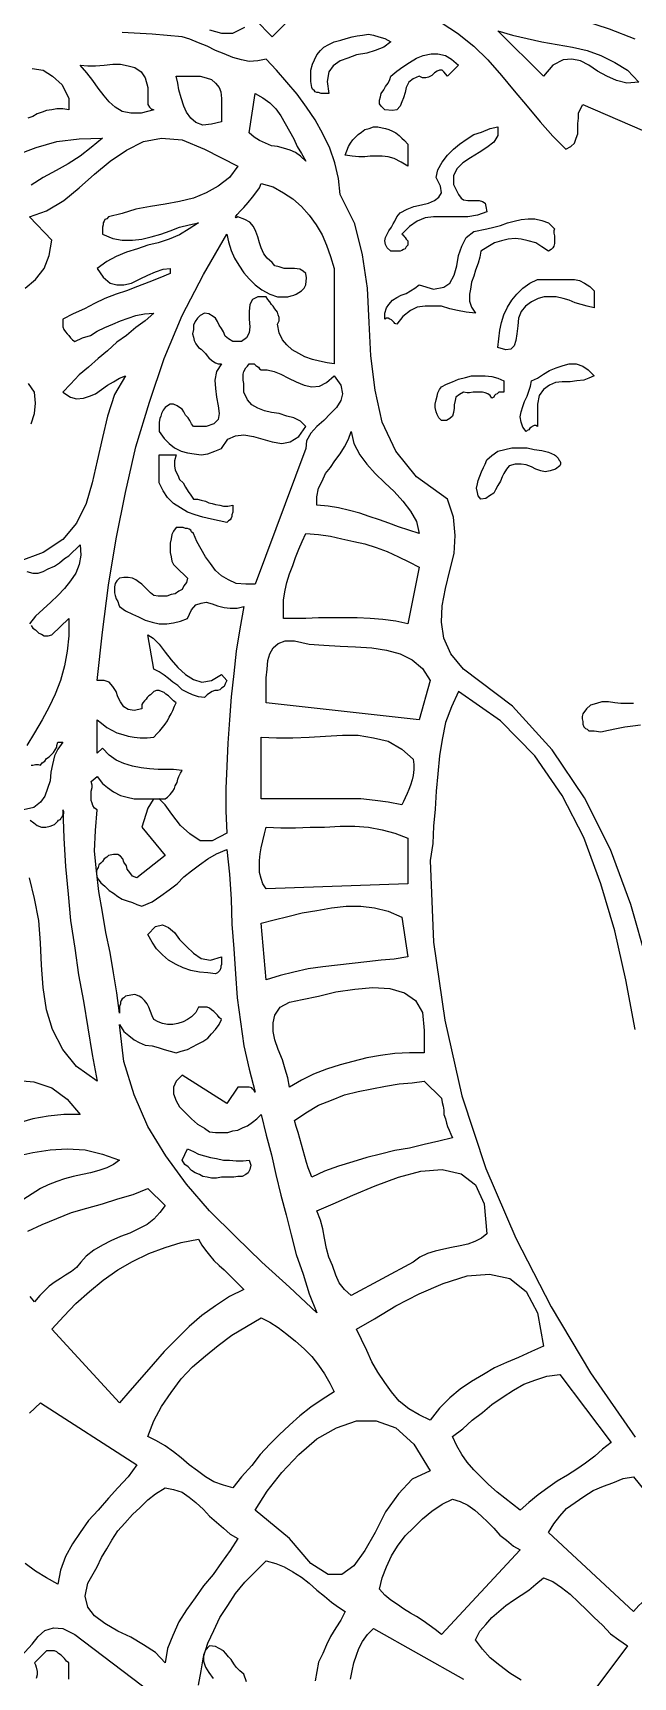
# Model space of a CAD drawing. Extents: x 0.04 to 7.12, y 0.03 to 7.63.
# Drawn here: x 2.826 to 3.526, y 4.47 to 6.386 of the extents above; entities that cross this region are included whole.
import ezdxf

# ---------------------------------------------------------------- set-up
doc = ezdxf.new("R2010")
doc.units = 0
doc.layers.add('1', color=7, linetype='Continuous')

msp = doc.modelspace()

# ---------------------------------------------------------------- linework, layer by layer
for points in [[(3.243, 6.375), (3.235, 6.369), (3.225, 6.365), (3.215, 6.362), (3.203, 6.36), (3.193, 6.356), (3.184, 6.353), (3.176, 6.347), (3.171, 6.34), (3.169, 6.329), (3.171, 6.315), (3.168, 6.315), (3.165, 6.315), (3.162, 6.315), (3.159, 6.316), (3.157, 6.316), (3.155, 6.317), (3.154, 6.318), (3.152, 6.32), (3.151, 6.322), (3.15, 6.329), (3.15, 6.335), (3.15, 6.342), (3.152, 6.349), (3.154, 6.354), (3.157, 6.36), (3.161, 6.365), (3.165, 6.369), (3.171, 6.372), (3.177, 6.375), (3.185, 6.377), (3.191, 6.379), (3.198, 6.381), (3.204, 6.382), (3.21, 6.383), (3.217, 6.384), (3.223, 6.383), (3.229, 6.381), (3.236, 6.379), (3.243, 6.375)], [(3.322, 6.348), (3.309, 6.335), (3.305, 6.34), (3.303, 6.342), (3.3, 6.342), (3.297, 6.341), (3.294, 6.339), (3.291, 6.336), (3.287, 6.334), (3.284, 6.333), (3.28, 6.333), (3.276, 6.335), (3.269, 6.332), (3.264, 6.328), (3.261, 6.322), (3.26, 6.316), (3.258, 6.31), (3.256, 6.305), (3.254, 6.3), (3.25, 6.296), (3.245, 6.295), (3.236, 6.296), (3.232, 6.3), (3.23, 6.303), (3.23, 6.307), (3.231, 6.311), (3.232, 6.315), (3.235, 6.319), (3.237, 6.323), (3.24, 6.327), (3.242, 6.331), (3.243, 6.335), (3.25, 6.341), (3.257, 6.346), (3.265, 6.351), (3.273, 6.356), (3.281, 6.359), (3.29, 6.361), (3.298, 6.361), (3.307, 6.359), (3.314, 6.355), (3.322, 6.348)], [(3.263, 6.256), (3.263, 6.23), (3.255, 6.235), (3.247, 6.239), (3.24, 6.241), (3.233, 6.242), (3.226, 6.242), (3.219, 6.242), (3.213, 6.241), (3.206, 6.241), (3.198, 6.242), (3.19, 6.243), (3.192, 6.248), (3.194, 6.253), (3.196, 6.257), (3.199, 6.261), (3.202, 6.264), (3.205, 6.267), (3.209, 6.27), (3.213, 6.273), (3.218, 6.274), (3.223, 6.276), (3.228, 6.276), (3.233, 6.275), (3.237, 6.274), (3.241, 6.273), (3.245, 6.271), (3.249, 6.269), (3.253, 6.266), (3.256, 6.263), (3.259, 6.26), (3.263, 6.256)], [(3.368, 6.276), (3.368, 6.266), (3.363, 6.258), (3.355, 6.252), (3.346, 6.246), (3.336, 6.24), (3.327, 6.234), (3.32, 6.227), (3.316, 6.219), (3.316, 6.209), (3.322, 6.197), (3.325, 6.193), (3.328, 6.191), (3.333, 6.19), (3.337, 6.19), (3.342, 6.19), (3.346, 6.19), (3.35, 6.189), (3.353, 6.187), (3.354, 6.183), (3.355, 6.177), (3.344, 6.173), (3.333, 6.171), (3.323, 6.171), (3.312, 6.171), (3.303, 6.171), (3.293, 6.171), (3.283, 6.17), (3.274, 6.166), (3.265, 6.16), (3.256, 6.151), (3.257, 6.15), (3.259, 6.148), (3.26, 6.147), (3.261, 6.145), (3.263, 6.143), (3.263, 6.142), (3.263, 6.14), (3.263, 6.138), (3.261, 6.136), (3.26, 6.134), (3.258, 6.133), (3.256, 6.132), (3.254, 6.131), (3.251, 6.131), (3.249, 6.131), (3.246, 6.131), (3.243, 6.131), (3.239, 6.135), (3.237, 6.139), (3.236, 6.143), (3.237, 6.147), (3.239, 6.151), (3.241, 6.155), (3.244, 6.159), (3.246, 6.163), (3.248, 6.166), (3.25, 6.171), (3.254, 6.176), (3.262, 6.18), (3.27, 6.183), (3.279, 6.185), (3.287, 6.187), (3.294, 6.19), (3.299, 6.194), (3.302, 6.199), (3.301, 6.207), (3.296, 6.217), (3.298, 6.226), (3.303, 6.235), (3.309, 6.243), (3.316, 6.25), (3.323, 6.256), (3.332, 6.262), (3.34, 6.267), (3.349, 6.27), (3.359, 6.274), (3.368, 6.276)], [(3.434, 6.157), (3.433, 6.155), (3.433, 6.152), (3.434, 6.149), (3.434, 6.146), (3.434, 6.143), (3.434, 6.14), (3.433, 6.137), (3.432, 6.135), (3.43, 6.133), (3.427, 6.131), (3.419, 6.136), (3.412, 6.141), (3.403, 6.143), (3.395, 6.145), (3.388, 6.146), (3.38, 6.145), (3.372, 6.143), (3.364, 6.141), (3.356, 6.136), (3.348, 6.131), (3.347, 6.124), (3.345, 6.117), (3.342, 6.109), (3.34, 6.102), (3.337, 6.095), (3.336, 6.087), (3.335, 6.081), (3.335, 6.073), (3.337, 6.066), (3.342, 6.059), (3.331, 6.06), (3.321, 6.062), (3.312, 6.064), (3.302, 6.067), (3.292, 6.067), (3.283, 6.067), (3.274, 6.066), (3.266, 6.062), (3.257, 6.055), (3.25, 6.046), (3.248, 6.047), (3.247, 6.048), (3.245, 6.05), (3.244, 6.051), (3.242, 6.052), (3.24, 6.053), (3.238, 6.053), (3.236, 6.052), (3.236, 6.059), (3.238, 6.065), (3.241, 6.069), (3.245, 6.074), (3.25, 6.077), (3.255, 6.08), (3.261, 6.082), (3.266, 6.085), (3.271, 6.088), (3.276, 6.092), (3.293, 6.087), (3.305, 6.089), (3.312, 6.094), (3.317, 6.103), (3.32, 6.114), (3.322, 6.126), (3.326, 6.137), (3.331, 6.147), (3.34, 6.154), (3.355, 6.157), (3.363, 6.159), (3.371, 6.161), (3.379, 6.164), (3.387, 6.166), (3.395, 6.168), (3.403, 6.169), (3.411, 6.169), (3.419, 6.167), (3.427, 6.164), (3.434, 6.157)], [(3.48, 6.085), (3.48, 6.065), (3.472, 6.067), (3.465, 6.069), (3.458, 6.071), (3.451, 6.074), (3.444, 6.076), (3.436, 6.078), (3.429, 6.078), (3.422, 6.078), (3.415, 6.076), (3.407, 6.072), (3.4, 6.067), (3.395, 6.061), (3.392, 6.053), (3.391, 6.044), (3.39, 6.035), (3.389, 6.027), (3.387, 6.021), (3.383, 6.017), (3.377, 6.016), (3.368, 6.019), (3.369, 6.029), (3.37, 6.039), (3.372, 6.048), (3.375, 6.057), (3.379, 6.066), (3.384, 6.074), (3.39, 6.081), (3.397, 6.088), (3.405, 6.094), (3.414, 6.098), (3.421, 6.098), (3.428, 6.098), (3.435, 6.098), (3.442, 6.098), (3.45, 6.098), (3.457, 6.098), (3.463, 6.097), (3.469, 6.094), (3.475, 6.09), (3.48, 6.085)], [(3.48, 5.986), (3.474, 5.983), (3.468, 5.981), (3.46, 5.98), (3.452, 5.979), (3.443, 5.979), (3.435, 5.978), (3.428, 5.975), (3.421, 5.97), (3.416, 5.963), (3.414, 5.953), (3.414, 5.927), (3.412, 5.928), (3.41, 5.928), (3.408, 5.927), (3.407, 5.926), (3.405, 5.925), (3.404, 5.923), (3.402, 5.922), (3.401, 5.921), (3.397, 5.926), (3.395, 5.932), (3.394, 5.938), (3.395, 5.944), (3.397, 5.95), (3.399, 5.956), (3.402, 5.962), (3.404, 5.968), (3.406, 5.974), (3.407, 5.98), (3.414, 5.983), (3.421, 5.988), (3.428, 5.992), (3.436, 5.995), (3.444, 5.998), (3.451, 6), (3.459, 6), (3.467, 5.997), (3.473, 5.993), (3.48, 5.986)], [(3.375, 5.967), (3.372, 5.967), (3.37, 5.967), (3.369, 5.967), (3.367, 5.965), (3.365, 5.964), (3.364, 5.963), (3.363, 5.961), (3.361, 5.96), (3.359, 5.963), (3.356, 5.965), (3.353, 5.966), (3.35, 5.967), (3.347, 5.967), (3.343, 5.967), (3.339, 5.967), (3.335, 5.966), (3.332, 5.966), (3.328, 5.967), (3.323, 5.964), (3.319, 5.961), (3.318, 5.957), (3.317, 5.952), (3.317, 5.948), (3.316, 5.943), (3.315, 5.939), (3.312, 5.936), (3.308, 5.934), (3.302, 5.934), (3.299, 5.937), (3.297, 5.941), (3.296, 5.944), (3.295, 5.949), (3.295, 5.953), (3.296, 5.958), (3.297, 5.962), (3.298, 5.966), (3.3, 5.97), (3.302, 5.973), (3.308, 5.976), (3.315, 5.979), (3.322, 5.982), (3.33, 5.984), (3.337, 5.986), (3.345, 5.986), (3.353, 5.986), (3.361, 5.985), (3.368, 5.983), (3.375, 5.98), (3.375, 5.967)], [(3.44, 5.881), (3.435, 5.877), (3.429, 5.875), (3.423, 5.874), (3.418, 5.875), (3.412, 5.877), (3.407, 5.88), (3.401, 5.882), (3.395, 5.883), (3.388, 5.883), (3.381, 5.881), (3.378, 5.877), (3.375, 5.872), (3.373, 5.868), (3.371, 5.863), (3.368, 5.858), (3.365, 5.853), (3.363, 5.849), (3.358, 5.846), (3.354, 5.843), (3.348, 5.842), (3.345, 5.846), (3.344, 5.85), (3.343, 5.855), (3.344, 5.86), (3.345, 5.864), (3.347, 5.869), (3.349, 5.874), (3.351, 5.879), (3.353, 5.883), (3.355, 5.888), (3.361, 5.893), (3.368, 5.898), (3.376, 5.9), (3.384, 5.902), (3.393, 5.902), (3.402, 5.902), (3.41, 5.9), (3.419, 5.899), (3.427, 5.897), (3.434, 5.894), (3.435, 5.893), (3.437, 5.891), (3.438, 5.89), (3.439, 5.888), (3.44, 5.887), (3.441, 5.885), (3.441, 5.883), (3.44, 5.881)], [(2.993, 5.894), (2.991, 5.887), (2.991, 5.881), (2.992, 5.876), (2.995, 5.87), (2.997, 5.865), (3.001, 5.861), (3.004, 5.856), (3.007, 5.851), (3.01, 5.847), (3.013, 5.842), (3.018, 5.842), (3.022, 5.841), (3.027, 5.84), (3.031, 5.838), (3.035, 5.837), (3.039, 5.836), (3.044, 5.835), (3.048, 5.834), (3.053, 5.834), (3.059, 5.835), (3.059, 5.832), (3.059, 5.829), (3.059, 5.827), (3.058, 5.824), (3.058, 5.822), (3.057, 5.82), (3.056, 5.818), (3.054, 5.817), (3.052, 5.815), (3.043, 5.817), (3.034, 5.819), (3.024, 5.821), (3.015, 5.824), (3.006, 5.827), (2.998, 5.832), (2.99, 5.837), (2.983, 5.844), (2.978, 5.852), (2.973, 5.861), (2.973, 5.894), (2.993, 5.894)], [(3.046, 5.638), (3.052, 5.631), (3.05, 5.627), (3.049, 5.624), (3.046, 5.622), (3.044, 5.62), (3.041, 5.619), (3.038, 5.619), (3.035, 5.618), (3.032, 5.616), (3.029, 5.614), (3.026, 5.611), (3.019, 5.612), (3.012, 5.614), (3.006, 5.617), (3, 5.62), (2.995, 5.625), (2.989, 5.629), (2.984, 5.633), (2.979, 5.637), (2.973, 5.641), (2.967, 5.644), (2.96, 5.684), (2.966, 5.68), (2.973, 5.673), (2.98, 5.664), (2.987, 5.655), (2.995, 5.646), (3.004, 5.638), (3.013, 5.632), (3.023, 5.629), (3.034, 5.631), (3.046, 5.638)], [(3.528, 5.224), (3.517, 5.282), (3.504, 5.339), (3.488, 5.394), (3.468, 5.448), (3.443, 5.497), (3.411, 5.543), (3.371, 5.584), (3.322, 5.618), (3.314, 5.6), (3.307, 5.582), (3.303, 5.562), (3.3, 5.543), (3.298, 5.522), (3.296, 5.502), (3.295, 5.481), (3.293, 5.461), (3.292, 5.441), (3.289, 5.421), (3.293, 5.326), (3.306, 5.235), (3.326, 5.147), (3.354, 5.062), (3.389, 4.981), (3.43, 4.901), (3.476, 4.824), (3.528, 4.749)], [(3.046, 5.309), (3.046, 5.306), (3.046, 5.303), (3.046, 5.3), (3.045, 5.298), (3.045, 5.296), (3.044, 5.293), (3.043, 5.292), (3.041, 5.29), (3.039, 5.289), (3.03, 5.29), (3.02, 5.291), (3.01, 5.293), (3.001, 5.296), (2.993, 5.3), (2.984, 5.305), (2.977, 5.311), (2.97, 5.318), (2.965, 5.326), (2.96, 5.335), (2.969, 5.344), (2.977, 5.346), (2.984, 5.343), (2.991, 5.337), (2.997, 5.329), (3.005, 5.321), (3.013, 5.313), (3.022, 5.307), (3.033, 5.305), (3.046, 5.309)], [(3.078, 5.072), (3.08, 5.066), (3.079, 5.061), (3.077, 5.057), (3.074, 5.055), (3.07, 5.053), (3.065, 5.053), (3.06, 5.052), (3.055, 5.052), (3.05, 5.052), (3.046, 5.052), (3.04, 5.051), (3.034, 5.051), (3.029, 5.052), (3.024, 5.053), (3.02, 5.055), (3.015, 5.057), (3.011, 5.06), (3.007, 5.064), (3.003, 5.067), (3, 5.072), (3.006, 5.085), (3.013, 5.082), (3.019, 5.079), (3.026, 5.077), (3.033, 5.075), (3.04, 5.074), (3.048, 5.072), (3.055, 5.072), (3.063, 5.071), (3.071, 5.071), (3.078, 5.072)]]:
    msp.add_lwpolyline(points)
at = {"layer": '1'}
for points in [[(3.528, 6.378), (3.498, 6.39), (3.467, 6.4), (3.435, 6.408), (3.403, 6.417), (3.372, 6.428), (3.343, 6.441), (3.315, 6.46), (3.223, 6.546), (3.237, 6.539), (3.25, 6.531), (3.265, 6.522), (3.279, 6.514), (3.294, 6.506), (3.309, 6.501), (3.324, 6.499), (3.339, 6.501), (3.354, 6.507), (3.368, 6.519)], [(3.085, 6.401), (3.105, 6.381), (3.125, 6.401)], [(3.542, 5.303), (3.523, 5.37), (3.499, 5.434), (3.469, 5.494), (3.431, 5.55), (3.385, 5.601), (3.328, 5.644), (3.313, 5.662), (3.305, 5.68), (3.302, 5.699), (3.303, 5.718), (3.307, 5.738), (3.312, 5.759), (3.317, 5.779), (3.318, 5.8), (3.316, 5.821), (3.309, 5.842), (3.273, 5.868), (3.249, 5.898), (3.233, 5.932), (3.225, 5.969), (3.22, 6.009), (3.218, 6.048), (3.216, 6.088), (3.21, 6.127), (3.201, 6.163), (3.184, 6.197), (3.182, 6.216), (3.178, 6.234), (3.172, 6.251), (3.164, 6.268), (3.155, 6.284), (3.145, 6.299), (3.134, 6.314), (3.122, 6.328), (3.11, 6.342), (3.098, 6.355), (3.088, 6.353), (3.078, 6.352), (3.069, 6.354), (3.059, 6.357), (3.049, 6.361), (3.039, 6.365), (3.029, 6.37), (3.019, 6.374), (3.009, 6.378), (3, 6.381), (2.965, 6.384), (2.93, 6.386)], [(3.032, 6.389), (3.046, 6.385), (3.059, 6.385), (3.073, 6.392)], [(3.303, 6.397), (3.321, 6.385), (3.34, 6.37), (3.356, 6.354), (3.372, 6.336), (3.387, 6.318), (3.402, 6.3), (3.417, 6.282), (3.432, 6.265), (3.447, 6.25), (3.453, 6.253), (3.457, 6.257), (3.459, 6.263), (3.461, 6.268), (3.461, 6.274), (3.461, 6.28), (3.462, 6.286), (3.462, 6.292), (3.464, 6.297), (3.467, 6.302), (3.536, 6.272)], [(3.532, 6.328), (3.518, 6.327), (3.506, 6.33), (3.495, 6.335), (3.484, 6.341), (3.474, 6.348), (3.464, 6.353), (3.454, 6.355), (3.444, 6.354), (3.432, 6.348), (3.421, 6.335), (3.368, 6.388), (3.385, 6.383), (3.402, 6.379), (3.419, 6.375), (3.437, 6.372), (3.455, 6.369), (3.472, 6.365), (3.488, 6.359), (3.504, 6.351), (3.519, 6.342), (3.532, 6.328)], [(2.825, 6.344), (2.838, 6.342), (2.849, 6.335), (2.86, 6.325), (2.868, 6.309)], [(2.96, 6.322), (2.96, 6.319), (2.96, 6.316), (2.96, 6.313), (2.96, 6.31), (2.96, 6.307), (2.96, 6.304), (2.96, 6.302), (2.962, 6.299), (2.964, 6.297), (2.967, 6.296), (2.952, 6.292), (2.94, 6.292), (2.93, 6.294), (2.922, 6.299), (2.915, 6.305), (2.909, 6.312), (2.902, 6.321), (2.896, 6.33), (2.889, 6.339), (2.881, 6.348), (2.89, 6.347), (2.899, 6.347), (2.909, 6.348), (2.919, 6.349), (2.928, 6.349), (2.937, 6.347), (2.945, 6.345), (2.952, 6.34), (2.957, 6.333), (2.96, 6.322)], [(3.046, 6.309), (3.046, 6.282), (3.034, 6.279), (3.024, 6.278), (3.016, 6.281), (3.01, 6.286), (3.005, 6.293), (3.002, 6.3), (2.999, 6.31), (2.996, 6.319), (2.995, 6.327), (2.993, 6.335), (3, 6.335), (3.007, 6.335), (3.014, 6.335), (3.021, 6.335), (3.028, 6.333), (3.034, 6.331), (3.039, 6.327), (3.043, 6.322), (3.045, 6.317), (3.046, 6.309)], [(2.868, 6.309), (2.868, 6.296), (2.861, 6.297), (2.854, 6.297), (2.848, 6.296), (2.842, 6.295), (2.837, 6.293), (2.831, 6.291), (2.826, 6.288), (2.82, 6.286)], [(3.144, 6.236), (3.138, 6.242), (3.132, 6.246), (3.126, 6.249), (3.118, 6.251), (3.111, 6.253), (3.104, 6.254), (3.097, 6.257), (3.09, 6.26), (3.084, 6.264), (3.078, 6.269), (3.085, 6.315), (3.094, 6.31), (3.102, 6.304), (3.109, 6.297), (3.115, 6.289), (3.12, 6.28), (3.125, 6.271), (3.13, 6.262), (3.134, 6.253), (3.139, 6.245), (3.144, 6.236)], [(2.806, 6.243), (2.83, 6.252), (2.854, 6.259), (2.88, 6.262), (2.907, 6.263)], [(2.817, 6.088), (2.829, 6.098), (2.839, 6.111), (2.845, 6.126), (2.848, 6.144), (2.822, 6.171), (2.842, 6.178), (2.862, 6.19), (2.88, 6.205), (2.898, 6.221), (2.916, 6.236), (2.935, 6.249), (2.955, 6.259), (2.976, 6.263), (3, 6.261), (3.026, 6.25), (3.065, 6.23)], [(2.907, 6.263), (2.894, 6.252), (2.881, 6.242), (2.867, 6.233), (2.853, 6.225), (2.838, 6.217), (2.824, 6.208)], [(3.065, 6.23), (3.055, 6.217), (3.042, 6.207), (3.028, 6.199), (3.013, 6.193), (2.997, 6.189), (2.98, 6.186), (2.963, 6.183), (2.946, 6.18), (2.93, 6.175), (2.914, 6.171), (2.912, 6.169), (2.91, 6.168), (2.909, 6.166), (2.908, 6.164), (2.908, 6.162), (2.907, 6.159), (2.907, 6.157), (2.907, 6.154), (2.907, 6.151), (2.919, 6.146), (2.93, 6.144), (2.942, 6.144), (2.953, 6.145), (2.964, 6.148), (2.975, 6.151), (2.986, 6.155), (2.997, 6.159), (3.008, 6.162), (3.019, 6.164), (3.008, 6.157), (2.997, 6.15), (2.985, 6.145), (2.972, 6.141), (2.96, 6.138), (2.948, 6.134), (2.935, 6.13), (2.923, 6.125), (2.912, 6.119), (2.901, 6.111), (2.908, 6.101), (2.916, 6.094), (2.924, 6.092), (2.932, 6.092), (2.941, 6.094), (2.951, 6.099), (2.96, 6.103), (2.969, 6.107), (2.978, 6.11), (2.986, 6.111), (2.986, 6.105), (2.974, 6.1), (2.961, 6.095), (2.948, 6.09), (2.935, 6.085), (2.923, 6.081), (2.91, 6.076), (2.898, 6.07), (2.886, 6.064), (2.873, 6.058), (2.861, 6.052), (2.861, 6.048), (2.861, 6.046), (2.861, 6.043), (2.862, 6.04), (2.864, 6.037), (2.866, 6.035), (2.868, 6.033), (2.87, 6.03), (2.872, 6.028), (2.875, 6.026), (2.884, 6.03), (2.893, 6.033), (2.901, 6.038), (2.91, 6.042), (2.919, 6.046), (2.928, 6.05), (2.937, 6.053), (2.946, 6.056), (2.956, 6.058), (2.967, 6.059), (2.957, 6.05), (2.946, 6.042), (2.935, 6.033), (2.924, 6.025), (2.913, 6.015), (2.902, 6.006), (2.891, 5.996), (2.88, 5.987), (2.87, 5.976), (2.861, 5.967), (2.87, 5.961), (2.877, 5.959), (2.885, 5.96), (2.892, 5.962), (2.899, 5.965), (2.906, 5.97), (2.913, 5.975), (2.92, 5.979), (2.927, 5.983), (2.934, 5.986), (2.921, 5.964), (2.913, 5.939), (2.907, 5.914), (2.901, 5.887), (2.895, 5.861), (2.888, 5.837), (2.877, 5.814), (2.861, 5.795), (2.838, 5.78), (2.809, 5.769)], [(3.177, 6.111), (3.177, 6), (3.169, 6.001), (3.16, 6.003), (3.152, 6.005), (3.143, 6.008), (3.136, 6.012), (3.128, 6.016), (3.122, 6.022), (3.117, 6.028), (3.113, 6.036), (3.111, 6.046), (3.113, 6.05), (3.113, 6.054), (3.112, 6.057), (3.111, 6.06), (3.108, 6.064), (3.106, 6.067), (3.104, 6.069), (3.102, 6.072), (3.1, 6.075), (3.098, 6.078), (3.088, 6.078), (3.082, 6.075), (3.079, 6.069), (3.078, 6.061), (3.078, 6.052), (3.079, 6.043), (3.078, 6.036), (3.075, 6.03), (3.069, 6.026), (3.059, 6.026), (3.054, 6.029), (3.05, 6.032), (3.048, 6.037), (3.046, 6.041), (3.043, 6.045), (3.041, 6.049), (3.039, 6.053), (3.036, 6.055), (3.031, 6.058), (3.026, 6.059), (3.021, 6.056), (3.018, 6.053), (3.015, 6.049), (3.013, 6.045), (3.013, 6.04), (3.012, 6.035), (3.013, 6.031), (3.014, 6.027), (3.016, 6.023), (3.019, 6.019), (3.022, 6.017), (3.024, 6.015), (3.027, 6.012), (3.029, 6.009), (3.031, 6.007), (3.034, 6.004), (3.037, 6.002), (3.039, 6.001), (3.042, 6), (3.046, 6), (3.04, 5.991), (3.038, 5.981), (3.039, 5.971), (3.04, 5.961), (3.042, 5.951), (3.043, 5.942), (3.042, 5.935), (3.037, 5.93), (3.028, 5.927), (3.013, 5.927), (3.011, 5.93), (3.009, 5.934), (3.007, 5.937), (3.004, 5.94), (3.002, 5.944), (3, 5.947), (2.997, 5.949), (2.994, 5.951), (2.99, 5.953), (2.986, 5.953), (2.983, 5.951), (2.98, 5.949), (2.978, 5.946), (2.976, 5.942), (2.975, 5.939), (2.974, 5.936), (2.973, 5.932), (2.973, 5.928), (2.973, 5.925), (2.973, 5.921), (2.979, 5.913), (2.985, 5.907), (2.991, 5.902), (2.999, 5.898), (3.006, 5.896), (3.014, 5.895), (3.022, 5.894), (3.03, 5.895), (3.038, 5.898), (3.046, 5.901), (3.053, 5.912), (3.062, 5.916), (3.072, 5.917), (3.083, 5.915), (3.094, 5.912), (3.105, 5.909), (3.116, 5.907), (3.126, 5.909), (3.136, 5.915), (3.144, 5.927), (3.138, 5.933), (3.13, 5.937), (3.122, 5.939), (3.113, 5.942), (3.104, 5.943), (3.096, 5.945), (3.088, 5.948), (3.081, 5.952), (3.076, 5.958), (3.072, 5.967), (3.072, 5.97), (3.072, 5.974), (3.072, 5.977), (3.071, 5.981), (3.071, 5.985), (3.071, 5.988), (3.072, 5.991), (3.074, 5.995), (3.076, 5.997), (3.078, 6), (3.081, 6), (3.083, 6), (3.084, 6), (3.086, 5.998), (3.087, 5.997), (3.089, 5.996), (3.09, 5.994), (3.092, 5.993), (3.099, 5.993), (3.107, 5.991), (3.115, 5.988), (3.124, 5.983), (3.133, 5.979), (3.142, 5.975), (3.151, 5.973), (3.16, 5.974), (3.168, 5.978), (3.177, 5.986), (3.185, 5.975), (3.187, 5.965), (3.185, 5.957), (3.18, 5.949), (3.173, 5.942), (3.165, 5.934), (3.157, 5.927), (3.15, 5.919), (3.145, 5.91), (3.144, 5.901), (3.085, 5.743), (3.074, 5.743), (3.063, 5.744), (3.054, 5.748), (3.046, 5.753), (3.039, 5.759), (3.033, 5.767), (3.027, 5.775), (3.022, 5.784), (3.017, 5.793), (3.013, 5.802), (3.011, 5.804), (3.01, 5.806), (3.008, 5.807), (3.006, 5.808), (3.004, 5.808), (3.001, 5.809), (2.999, 5.809), (2.996, 5.809), (2.993, 5.809), (2.99, 5.805), (2.988, 5.801), (2.987, 5.796), (2.986, 5.791), (2.986, 5.786), (2.986, 5.78), (2.987, 5.775), (2.988, 5.77), (2.99, 5.766), (2.993, 5.763), (3.006, 5.75), (3.005, 5.745), (3.002, 5.741), (3, 5.737), (2.996, 5.735), (2.992, 5.732), (2.987, 5.731), (2.982, 5.729), (2.977, 5.729), (2.972, 5.729), (2.967, 5.73), (2.963, 5.733), (2.96, 5.736), (2.956, 5.74), (2.953, 5.743), (2.949, 5.746), (2.946, 5.748), (2.942, 5.75), (2.937, 5.751), (2.932, 5.751), (2.927, 5.75), (2.924, 5.747), (2.922, 5.744), (2.921, 5.74), (2.921, 5.737), (2.921, 5.733), (2.922, 5.73), (2.923, 5.726), (2.925, 5.723), (2.926, 5.719), (2.927, 5.717), (2.934, 5.712), (2.942, 5.708), (2.949, 5.705), (2.957, 5.701), (2.965, 5.699), (2.973, 5.697), (2.982, 5.697), (2.99, 5.698), (2.998, 5.7), (3.006, 5.703), (3.011, 5.713), (3.016, 5.719), (3.022, 5.721), (3.028, 5.722), (3.035, 5.72), (3.041, 5.718), (3.049, 5.716), (3.056, 5.715), (3.064, 5.715), (3.072, 5.717), (3.067, 5.691), (3.063, 5.665), (3.06, 5.639), (3.057, 5.612), (3.055, 5.585), (3.053, 5.558), (3.052, 5.531), (3.051, 5.505), (3.051, 5.479), (3.052, 5.453), (3.035, 5.444), (3.021, 5.444), (3.009, 5.452), (2.998, 5.462), (2.988, 5.475), (2.98, 5.486), (2.973, 5.493), (2.966, 5.492), (2.96, 5.482), (2.953, 5.46), (2.98, 5.427), (2.947, 5.401), (2.942, 5.403), (2.939, 5.407), (2.936, 5.411), (2.935, 5.415), (2.932, 5.419), (2.931, 5.423), (2.928, 5.426), (2.925, 5.428), (2.92, 5.428), (2.914, 5.427), (2.912, 5.425), (2.909, 5.423), (2.907, 5.42), (2.905, 5.418), (2.903, 5.416), (2.902, 5.413), (2.9, 5.41), (2.9, 5.407), (2.9, 5.405), (2.901, 5.401), (2.905, 5.395), (2.91, 5.391), (2.915, 5.386), (2.92, 5.383), (2.925, 5.379), (2.93, 5.376), (2.936, 5.374), (2.942, 5.372), (2.947, 5.37), (2.953, 5.368), (2.965, 5.373), (2.975, 5.38), (2.985, 5.387), (2.994, 5.394), (3.002, 5.402), (3.011, 5.409), (3.02, 5.416), (3.03, 5.423), (3.04, 5.429), (3.052, 5.434), (3.055, 5.405), (3.057, 5.376), (3.058, 5.347), (3.06, 5.318), (3.062, 5.289), (3.064, 5.261), (3.068, 5.233), (3.072, 5.205), (3.078, 5.178), (3.085, 5.151), (3.084, 5.153), (3.082, 5.155), (3.081, 5.156), (3.078, 5.157), (3.076, 5.157), (3.074, 5.157), (3.071, 5.157), (3.068, 5.157), (3.065, 5.157), (3.052, 5.138), (3, 5.171), (2.993, 5.164), (2.99, 5.157), (2.99, 5.149), (2.993, 5.141), (2.997, 5.134), (3.004, 5.127), (3.011, 5.12), (3.018, 5.114), (3.026, 5.109), (3.032, 5.105), (3.039, 5.104), (3.046, 5.104), (3.053, 5.104), (3.059, 5.106), (3.065, 5.107), (3.071, 5.11), (3.076, 5.112), (3.082, 5.116), (3.087, 5.12), (3.092, 5.125), (3.098, 5.101), (3.104, 5.078), (3.109, 5.055), (3.115, 5.031), (3.121, 5.008), (3.127, 4.985), (3.133, 4.962), (3.141, 4.939), (3.148, 4.916), (3.157, 4.894), (3.125, 4.924), (3.093, 4.953), (3.062, 4.983), (3.032, 5.013), (3.005, 5.044), (2.981, 5.077), (2.96, 5.111), (2.944, 5.148), (2.932, 5.187), (2.927, 5.23), (2.932, 5.222), (2.938, 5.217), (2.944, 5.212), (2.95, 5.209), (2.957, 5.206), (2.965, 5.205), (2.972, 5.203), (2.979, 5.201), (2.986, 5.199), (2.993, 5.197), (2.999, 5.199), (3.006, 5.201), (3.012, 5.204), (3.018, 5.207), (3.024, 5.21), (3.03, 5.214), (3.034, 5.219), (3.039, 5.224), (3.043, 5.23), (3.046, 5.236), (3.043, 5.238), (3.041, 5.241), (3.039, 5.243), (3.037, 5.245), (3.034, 5.247), (3.032, 5.249), (3.029, 5.25), (3.026, 5.25), (3.023, 5.25), (3.019, 5.25), (3.016, 5.244), (3.011, 5.239), (3.006, 5.236), (3.001, 5.233), (2.995, 5.231), (2.989, 5.23), (2.983, 5.23), (2.977, 5.231), (2.972, 5.233), (2.967, 5.236), (2.965, 5.24), (2.963, 5.245), (2.961, 5.25), (2.959, 5.254), (2.956, 5.258), (2.953, 5.261), (2.95, 5.263), (2.945, 5.265), (2.94, 5.264), (2.934, 5.263), (2.932, 5.261), (2.93, 5.26), (2.929, 5.258), (2.928, 5.256), (2.928, 5.254), (2.927, 5.251), (2.927, 5.249), (2.927, 5.246), (2.927, 5.243), (2.924, 5.267), (2.92, 5.29), (2.916, 5.314), (2.911, 5.337), (2.907, 5.361), (2.903, 5.385), (2.9, 5.409), (2.898, 5.432), (2.899, 5.456), (2.901, 5.48), (2.898, 5.482), (2.896, 5.485), (2.895, 5.488), (2.894, 5.491), (2.894, 5.495), (2.894, 5.498), (2.894, 5.502), (2.895, 5.506), (2.895, 5.509), (2.894, 5.513), (2.901, 5.519), (2.907, 5.511), (2.913, 5.506), (2.92, 5.501), (2.928, 5.497), (2.936, 5.495), (2.944, 5.493), (2.953, 5.493), (2.962, 5.493), (2.971, 5.493), (2.98, 5.493), (2.983, 5.495), (2.986, 5.498), (2.989, 5.502), (2.991, 5.505), (2.992, 5.508), (2.994, 5.512), (2.995, 5.516), (2.996, 5.519), (2.998, 5.523), (3, 5.526), (2.99, 5.527), (2.981, 5.527), (2.972, 5.527), (2.962, 5.528), (2.952, 5.529), (2.942, 5.531), (2.932, 5.534), (2.923, 5.538), (2.915, 5.544), (2.907, 5.552), (2.901, 5.546), (2.901, 5.585), (2.906, 5.581), (2.912, 5.576), (2.918, 5.573), (2.924, 5.57), (2.931, 5.568), (2.937, 5.566), (2.944, 5.565), (2.951, 5.564), (2.959, 5.564), (2.967, 5.565), (2.971, 5.569), (2.974, 5.572), (2.977, 5.576), (2.98, 5.58), (2.983, 5.584), (2.985, 5.588), (2.987, 5.592), (2.989, 5.596), (2.991, 5.601), (2.993, 5.605), (2.99, 5.607), (2.988, 5.609), (2.986, 5.611), (2.984, 5.613), (2.981, 5.615), (2.979, 5.617), (2.976, 5.618), (2.973, 5.619), (2.97, 5.619), (2.967, 5.618), (2.965, 5.616), (2.963, 5.614), (2.961, 5.613), (2.959, 5.611), (2.958, 5.609), (2.956, 5.607), (2.954, 5.605), (2.953, 5.603), (2.953, 5.601), (2.953, 5.598), (2.944, 5.596), (2.937, 5.597), (2.932, 5.6), (2.928, 5.606), (2.925, 5.612), (2.923, 5.618), (2.919, 5.624), (2.915, 5.629), (2.909, 5.631), (2.901, 5.631), (2.907, 5.687), (2.914, 5.742), (2.923, 5.796), (2.934, 5.85), (2.946, 5.903), (2.962, 5.955), (2.979, 6.006), (3, 6.056), (3.025, 6.104), (3.052, 6.151), (3.054, 6.142), (3.057, 6.132), (3.061, 6.123), (3.066, 6.115), (3.072, 6.106), (3.078, 6.099), (3.085, 6.092), (3.093, 6.086), (3.102, 6.081), (3.111, 6.078), (3.115, 6.078), (3.119, 6.078), (3.123, 6.078), (3.127, 6.079), (3.13, 6.08), (3.133, 6.081), (3.136, 6.083), (3.139, 6.085), (3.142, 6.088), (3.144, 6.092), (3.145, 6.1), (3.144, 6.105), (3.141, 6.108), (3.137, 6.11), (3.131, 6.111), (3.125, 6.111), (3.119, 6.111), (3.113, 6.113), (3.108, 6.114), (3.105, 6.118), (3.099, 6.123), (3.095, 6.128), (3.092, 6.135), (3.09, 6.141), (3.088, 6.148), (3.086, 6.154), (3.083, 6.16), (3.079, 6.165), (3.073, 6.168), (3.065, 6.171), (3.063, 6.17), (3.062, 6.171), (3.064, 6.174), (3.068, 6.178), (3.072, 6.182), (3.077, 6.188), (3.082, 6.194), (3.086, 6.199), (3.09, 6.205), (3.092, 6.21), (3.106, 6.206), (3.118, 6.199), (3.129, 6.192), (3.139, 6.183), (3.148, 6.173), (3.156, 6.162), (3.163, 6.15), (3.168, 6.138), (3.173, 6.125), (3.177, 6.111)], [(2.824, 5.93), (2.828, 5.942), (2.829, 5.954), (2.828, 5.967), (2.821, 5.977)], [(3.276, 5.802), (3.264, 5.806), (3.252, 5.81), (3.241, 5.814), (3.23, 5.818), (3.218, 5.822), (3.207, 5.826), (3.195, 5.829), (3.182, 5.832), (3.17, 5.834), (3.157, 5.835), (3.157, 5.845), (3.159, 5.855), (3.163, 5.863), (3.167, 5.872), (3.173, 5.879), (3.178, 5.887), (3.184, 5.895), (3.189, 5.903), (3.194, 5.912), (3.197, 5.921), (3.2, 5.907), (3.207, 5.894), (3.215, 5.883), (3.225, 5.872), (3.236, 5.861), (3.247, 5.851), (3.257, 5.84), (3.266, 5.828), (3.273, 5.816), (3.276, 5.802)], [(2.819, 5.758), (2.826, 5.756), (2.832, 5.756), (2.838, 5.758), (2.844, 5.761), (2.851, 5.764), (2.857, 5.768), (2.863, 5.773), (2.868, 5.776), (2.881, 5.789), (2.882, 5.777), (2.88, 5.766), (2.876, 5.756), (2.87, 5.747), (2.863, 5.738), (2.855, 5.73), (2.847, 5.722), (2.838, 5.714), (2.829, 5.706), (2.822, 5.697)], [(3.276, 5.763), (3.263, 5.697), (3.249, 5.7), (3.234, 5.702), (3.219, 5.703), (3.204, 5.704), (3.189, 5.704), (3.174, 5.704), (3.159, 5.704), (3.144, 5.703), (3.131, 5.703), (3.118, 5.703), (3.118, 5.715), (3.118, 5.725), (3.12, 5.736), (3.122, 5.745), (3.125, 5.755), (3.129, 5.765), (3.132, 5.774), (3.136, 5.784), (3.14, 5.793), (3.144, 5.802), (3.159, 5.801), (3.173, 5.799), (3.186, 5.796), (3.2, 5.793), (3.213, 5.79), (3.226, 5.786), (3.239, 5.781), (3.252, 5.775), (3.264, 5.769), (3.276, 5.763)], [(2.824, 5.695), (2.826, 5.692), (2.829, 5.69), (2.831, 5.688), (2.833, 5.686), (2.836, 5.685), (2.839, 5.683), (2.842, 5.683), (2.844, 5.683), (2.848, 5.684), (2.868, 5.703), (2.868, 5.683), (2.866, 5.665), (2.863, 5.648), (2.858, 5.631), (2.852, 5.615), (2.845, 5.6), (2.837, 5.585), (2.828, 5.57), (2.819, 5.555)], [(3.289, 5.631), (3.276, 5.585), (3.098, 5.605), (3.098, 5.614), (3.098, 5.624), (3.098, 5.634), (3.099, 5.644), (3.1, 5.654), (3.102, 5.662), (3.106, 5.669), (3.112, 5.674), (3.12, 5.677), (3.131, 5.677), (3.148, 5.673), (3.165, 5.672), (3.184, 5.671), (3.202, 5.67), (3.221, 5.669), (3.238, 5.666), (3.254, 5.662), (3.268, 5.655), (3.28, 5.645), (3.289, 5.631)], [(3.526, 5.604), (3.518, 5.604), (3.511, 5.604), (3.504, 5.605), (3.497, 5.606), (3.489, 5.606), (3.483, 5.604), (3.476, 5.602), (3.471, 5.598), (3.467, 5.592), (3.466, 5.589), (3.466, 5.586), (3.467, 5.583), (3.467, 5.58), (3.468, 5.577), (3.47, 5.575), (3.472, 5.574), (3.474, 5.572), (3.476, 5.572), (3.48, 5.572), (3.488, 5.571), (3.497, 5.573), (3.506, 5.575), (3.516, 5.577), (3.525, 5.578), (3.534, 5.579)], [(2.824, 5.532), (2.826, 5.532), (2.829, 5.533), (2.832, 5.533), (2.835, 5.532), (2.837, 5.535), (2.84, 5.537), (2.842, 5.54), (2.845, 5.542), (2.847, 5.544), (2.85, 5.547), (2.852, 5.55), (2.854, 5.553), (2.854, 5.555), (2.855, 5.559), (2.861, 5.559), (2.855, 5.551), (2.851, 5.543), (2.849, 5.533), (2.847, 5.524), (2.846, 5.514), (2.843, 5.505), (2.84, 5.496), (2.835, 5.489), (2.827, 5.483), (2.815, 5.48)], [(3.269, 5.539), (3.27, 5.533), (3.27, 5.527), (3.269, 5.52), (3.268, 5.515), (3.266, 5.509), (3.264, 5.504), (3.262, 5.499), (3.26, 5.494), (3.258, 5.49), (3.256, 5.486), (3.24, 5.489), (3.225, 5.491), (3.208, 5.493), (3.192, 5.493), (3.175, 5.493), (3.159, 5.493), (3.142, 5.493), (3.125, 5.493), (3.108, 5.493), (3.092, 5.493), (3.092, 5.565), (3.11, 5.564), (3.129, 5.564), (3.148, 5.565), (3.167, 5.566), (3.187, 5.567), (3.205, 5.567), (3.223, 5.564), (3.24, 5.56), (3.256, 5.551), (3.269, 5.539)], [(2.823, 5.468), (2.827, 5.465), (2.831, 5.462), (2.836, 5.46), (2.841, 5.46), (2.846, 5.461), (2.851, 5.463), (2.855, 5.467), (2.856, 5.468), (2.858, 5.469), (2.859, 5.471), (2.86, 5.472), (2.861, 5.474), (2.862, 5.476), (2.862, 5.478), (2.861, 5.48), (2.862, 5.447), (2.864, 5.414), (2.867, 5.382), (2.87, 5.351), (2.875, 5.319), (2.879, 5.288), (2.885, 5.257), (2.89, 5.226), (2.895, 5.195), (2.901, 5.164), (2.877, 5.181), (2.861, 5.201), (2.849, 5.224), (2.842, 5.247), (2.838, 5.273), (2.836, 5.299), (2.835, 5.325), (2.833, 5.351), (2.828, 5.377), (2.822, 5.401)], [(3.263, 5.447), (3.263, 5.394), (3.098, 5.388), (3.094, 5.394), (3.092, 5.4), (3.09, 5.407), (3.09, 5.414), (3.09, 5.421), (3.091, 5.429), (3.092, 5.436), (3.094, 5.444), (3.096, 5.452), (3.098, 5.46), (3.115, 5.459), (3.132, 5.459), (3.149, 5.46), (3.166, 5.46), (3.184, 5.461), (3.201, 5.461), (3.217, 5.46), (3.233, 5.457), (3.248, 5.453), (3.263, 5.447)], [(3.256, 5.355), (3.263, 5.309), (3.247, 5.306), (3.232, 5.305), (3.215, 5.303), (3.198, 5.301), (3.181, 5.299), (3.164, 5.297), (3.147, 5.295), (3.13, 5.291), (3.114, 5.287), (3.098, 5.282), (3.092, 5.348), (3.107, 5.352), (3.123, 5.356), (3.14, 5.36), (3.157, 5.363), (3.174, 5.366), (3.191, 5.368), (3.208, 5.368), (3.224, 5.366), (3.24, 5.362), (3.256, 5.355)], [(3.282, 5.223), (3.282, 5.197), (3.265, 5.197), (3.248, 5.196), (3.231, 5.194), (3.215, 5.191), (3.199, 5.187), (3.184, 5.183), (3.168, 5.178), (3.153, 5.172), (3.139, 5.165), (3.125, 5.157), (3.123, 5.168), (3.12, 5.178), (3.117, 5.189), (3.112, 5.201), (3.108, 5.212), (3.106, 5.222), (3.106, 5.232), (3.108, 5.241), (3.114, 5.25), (3.125, 5.256), (3.14, 5.259), (3.159, 5.263), (3.179, 5.268), (3.201, 5.271), (3.222, 5.273), (3.242, 5.272), (3.259, 5.267), (3.272, 5.258), (3.28, 5.244), (3.282, 5.223)], [(2.805, 5.165), (2.827, 5.163), (2.848, 5.156), (2.866, 5.143), (2.881, 5.125)], [(3.302, 5.144), (3.303, 5.139), (3.304, 5.135), (3.305, 5.13), (3.305, 5.125), (3.307, 5.12), (3.308, 5.115), (3.309, 5.111), (3.311, 5.107), (3.313, 5.102), (3.315, 5.098), (3.299, 5.094), (3.282, 5.09), (3.265, 5.086), (3.248, 5.083), (3.231, 5.079), (3.215, 5.075), (3.199, 5.07), (3.182, 5.065), (3.166, 5.059), (3.151, 5.052), (3.149, 5.057), (3.147, 5.063), (3.145, 5.069), (3.143, 5.076), (3.141, 5.083), (3.139, 5.09), (3.137, 5.097), (3.135, 5.104), (3.133, 5.111), (3.131, 5.118), (3.144, 5.127), (3.159, 5.136), (3.174, 5.142), (3.189, 5.148), (3.205, 5.152), (3.221, 5.155), (3.237, 5.158), (3.253, 5.161), (3.268, 5.162), (3.282, 5.164), (3.302, 5.144)], [(2.881, 5.125), (2.862, 5.125), (2.844, 5.123), (2.826, 5.12), (2.809, 5.115)], [(2.805, 5.076), (2.826, 5.081), (2.846, 5.084), (2.866, 5.085), (2.887, 5.084), (2.907, 5.079), (2.927, 5.072)], [(2.927, 5.072), (2.92, 5.067), (2.912, 5.063), (2.903, 5.06), (2.893, 5.057), (2.884, 5.055), (2.873, 5.053), (2.863, 5.05), (2.854, 5.047), (2.844, 5.043), (2.835, 5.039), (2.763, 4.993)], [(3.355, 4.986), (3.349, 4.981), (3.341, 4.977), (3.333, 4.974), (3.324, 4.972), (3.314, 4.97), (3.305, 4.968), (3.295, 4.966), (3.286, 4.963), (3.277, 4.959), (3.269, 4.953), (3.197, 4.914), (3.189, 4.921), (3.183, 4.929), (3.179, 4.938), (3.175, 4.949), (3.171, 4.959), (3.168, 4.969), (3.166, 4.981), (3.164, 4.992), (3.161, 5.002), (3.157, 5.013), (3.176, 5.021), (3.199, 5.031), (3.225, 5.042), (3.252, 5.052), (3.278, 5.059), (3.303, 5.061), (3.325, 5.056), (3.342, 5.043), (3.352, 5.021), (3.355, 4.986)], [(2.82, 4.989), (2.837, 4.997), (2.854, 5.004), (2.871, 5.011), (2.889, 5.016), (2.907, 5.021), (2.925, 5.027), (2.943, 5.032), (2.96, 5.039), (2.98, 5.019)], [(2.98, 5.019), (2.974, 5.011), (2.967, 5.003), (2.959, 4.997), (2.949, 4.992), (2.939, 4.987), (2.928, 4.983), (2.917, 4.978), (2.907, 4.973), (2.897, 4.967), (2.888, 4.96), (2.882, 4.953), (2.877, 4.947), (2.871, 4.942), (2.864, 4.938), (2.858, 4.934), (2.852, 4.93), (2.845, 4.925), (2.84, 4.92), (2.834, 4.914), (2.828, 4.907), (2.823, 4.913)], [(3.072, 4.921), (3.055, 4.913), (3.039, 4.902), (3.023, 4.891), (3.008, 4.878), (2.994, 4.864), (2.979, 4.849), (2.966, 4.834), (2.953, 4.819), (2.939, 4.803), (2.927, 4.789), (2.848, 4.875), (2.862, 4.89), (2.876, 4.905), (2.892, 4.919), (2.908, 4.932), (2.925, 4.944), (2.942, 4.954), (2.961, 4.963), (2.98, 4.97), (2.999, 4.976), (3.019, 4.98), (3.023, 4.973), (3.027, 4.967), (3.032, 4.961), (3.037, 4.955), (3.043, 4.949), (3.049, 4.944), (3.055, 4.938), (3.061, 4.932), (3.067, 4.926), (3.072, 4.921)], [(3.421, 4.855), (3.407, 4.849), (3.392, 4.842), (3.378, 4.836), (3.364, 4.83), (3.351, 4.822), (3.337, 4.814), (3.324, 4.805), (3.312, 4.795), (3.3, 4.783), (3.289, 4.769), (3.276, 4.775), (3.264, 4.782), (3.253, 4.791), (3.244, 4.802), (3.236, 4.813), (3.228, 4.825), (3.221, 4.837), (3.215, 4.85), (3.209, 4.863), (3.203, 4.875), (3.224, 4.887), (3.249, 4.902), (3.276, 4.916), (3.304, 4.928), (3.332, 4.937), (3.358, 4.939), (3.382, 4.934), (3.401, 4.919), (3.414, 4.894), (3.421, 4.855)], [(3.177, 4.802), (3.163, 4.793), (3.15, 4.784), (3.137, 4.774), (3.125, 4.763), (3.113, 4.752), (3.102, 4.741), (3.091, 4.729), (3.081, 4.716), (3.069, 4.703), (3.059, 4.69), (3.048, 4.693), (3.037, 4.697), (3.027, 4.703), (3.018, 4.71), (3.008, 4.717), (2.999, 4.725), (2.99, 4.732), (2.98, 4.739), (2.97, 4.745), (2.96, 4.75), (2.967, 4.768), (2.976, 4.785), (2.987, 4.801), (2.999, 4.817), (3.012, 4.831), (3.027, 4.844), (3.042, 4.856), (3.058, 4.868), (3.075, 4.878), (3.092, 4.888), (3.102, 4.883), (3.112, 4.877), (3.122, 4.869), (3.132, 4.861), (3.142, 4.852), (3.151, 4.843), (3.159, 4.833), (3.166, 4.823), (3.172, 4.812), (3.177, 4.802)], [(3.5, 4.743), (3.49, 4.735), (3.481, 4.727), (3.47, 4.719), (3.46, 4.712), (3.449, 4.705), (3.437, 4.698), (3.426, 4.69), (3.415, 4.682), (3.404, 4.673), (3.394, 4.664), (3.385, 4.671), (3.376, 4.678), (3.367, 4.685), (3.357, 4.694), (3.349, 4.702), (3.34, 4.711), (3.332, 4.72), (3.326, 4.729), (3.32, 4.739), (3.315, 4.75), (3.327, 4.759), (3.338, 4.769), (3.35, 4.778), (3.361, 4.787), (3.374, 4.796), (3.386, 4.804), (3.398, 4.811), (3.412, 4.816), (3.425, 4.82), (3.44, 4.822), (3.5, 4.743)], [(2.822, 4.777), (2.835, 4.789), (2.947, 4.717)], [(3.289, 4.71), (3.268, 4.7), (3.252, 4.683), (3.237, 4.662), (3.225, 4.638), (3.213, 4.617), (3.2, 4.599), (3.186, 4.589), (3.17, 4.589), (3.15, 4.602), (3.125, 4.631), (3.085, 4.664), (3.099, 4.686), (3.116, 4.708), (3.136, 4.729), (3.157, 4.747), (3.18, 4.76), (3.203, 4.768), (3.226, 4.768), (3.249, 4.76), (3.27, 4.741), (3.289, 4.71)], [(2.947, 4.717), (2.937, 4.703), (2.925, 4.69), (2.914, 4.678), (2.902, 4.664), (2.891, 4.652), (2.881, 4.638), (2.872, 4.625), (2.864, 4.61), (2.858, 4.594), (2.855, 4.578), (2.842, 4.585), (2.829, 4.593), (2.817, 4.602)], [(3.605, 4.605), (3.596, 4.601), (3.587, 4.596), (3.578, 4.591), (3.57, 4.585), (3.562, 4.579), (3.553, 4.573), (3.546, 4.566), (3.539, 4.559), (3.532, 4.553), (3.526, 4.546), (3.427, 4.638), (3.433, 4.648), (3.44, 4.657), (3.448, 4.666), (3.458, 4.673), (3.468, 4.68), (3.479, 4.687), (3.491, 4.692), (3.502, 4.696), (3.514, 4.701), (3.526, 4.703), (3.605, 4.605)], [(3.065, 4.631), (3.056, 4.617), (3.046, 4.603), (3.036, 4.589), (3.025, 4.576), (3.015, 4.562), (3.005, 4.548), (2.996, 4.534), (2.989, 4.518), (2.983, 4.503), (2.98, 4.486), (2.969, 4.498), (2.955, 4.507), (2.94, 4.516), (2.925, 4.523), (2.91, 4.532), (2.898, 4.541), (2.89, 4.551), (2.887, 4.564), (2.89, 4.579), (2.901, 4.598), (2.906, 4.609), (2.912, 4.619), (2.918, 4.629), (2.925, 4.64), (2.933, 4.649), (2.942, 4.659), (2.951, 4.667), (2.96, 4.676), (2.969, 4.683), (2.98, 4.69), (2.99, 4.688), (3, 4.685), (3.008, 4.679), (3.016, 4.673), (3.025, 4.665), (3.032, 4.657), (3.04, 4.65), (3.048, 4.643), (3.056, 4.636), (3.065, 4.631)], [(3.394, 4.618), (3.302, 4.519), (3.295, 4.525), (3.288, 4.53), (3.281, 4.535), (3.273, 4.54), (3.266, 4.544), (3.258, 4.549), (3.251, 4.554), (3.243, 4.559), (3.236, 4.565), (3.23, 4.572), (3.233, 4.585), (3.238, 4.598), (3.244, 4.611), (3.251, 4.622), (3.26, 4.634), (3.27, 4.644), (3.28, 4.654), (3.291, 4.663), (3.303, 4.671), (3.315, 4.677), (3.324, 4.674), (3.333, 4.67), (3.341, 4.664), (3.349, 4.657), (3.356, 4.65), (3.363, 4.643), (3.37, 4.635), (3.378, 4.629), (3.386, 4.622), (3.394, 4.618)], [(3.019, 4.46), (3.022, 4.477), (3.025, 4.493), (3.03, 4.509), (3.037, 4.524), (3.044, 4.539), (3.053, 4.553), (3.062, 4.567), (3.073, 4.58), (3.085, 4.592), (3.098, 4.605), (3.109, 4.602), (3.119, 4.598), (3.129, 4.592), (3.139, 4.586), (3.148, 4.579), (3.157, 4.571), (3.166, 4.564), (3.174, 4.557), (3.182, 4.551), (3.19, 4.546)], [(3.395, 4.466), (3.382, 4.474), (3.37, 4.483), (3.359, 4.492), (3.35, 4.502), (3.342, 4.513), (3.347, 4.523), (3.354, 4.531), (3.361, 4.539), (3.369, 4.546), (3.377, 4.553), (3.386, 4.559), (3.395, 4.565), (3.404, 4.571), (3.412, 4.578), (3.421, 4.585), (3.432, 4.581), (3.442, 4.574), (3.452, 4.566), (3.462, 4.557), (3.471, 4.548), (3.48, 4.539), (3.49, 4.53), (3.499, 4.52), (3.509, 4.513), (3.519, 4.506)], [(3.19, 4.546), (3.185, 4.536), (3.179, 4.527), (3.173, 4.517), (3.168, 4.507), (3.164, 4.497), (3.159, 4.487), (3.157, 4.476), (3.155, 4.465)], [(2.774, 4.469), (2.776, 4.474), (2.776, 4.48), (2.789, 4.479), (2.8, 4.483), (2.809, 4.49), (2.817, 4.499), (2.825, 4.508), (2.832, 4.517), (2.84, 4.524), (2.85, 4.527), (2.861, 4.526), (2.875, 4.519), (3.065, 4.375)], [(3.196, 4.467), (3.198, 4.477), (3.2, 4.486), (3.203, 4.495), (3.206, 4.503), (3.21, 4.511), (3.216, 4.519), (3.223, 4.526), (3.328, 4.467)], [(3.075, 4.464), (3.072, 4.473), (3.067, 4.477), (3.063, 4.481), (3.06, 4.485), (3.057, 4.49), (3.054, 4.493), (3.051, 4.497), (3.048, 4.5), (3.043, 4.503), (3.039, 4.505), (3.032, 4.506), (3.027, 4.501), (3.025, 4.495), (3.025, 4.488), (3.027, 4.481), (3.031, 4.475), (3.036, 4.468)], [(3.519, 4.506), (3.46, 4.427)], [(2.868, 4.467), (2.868, 4.472), (2.868, 4.477), (2.868, 4.482), (2.868, 4.486), (2.865, 4.488), (2.863, 4.491), (2.861, 4.493), (2.859, 4.495), (2.856, 4.497), (2.854, 4.499), (2.851, 4.5), (2.848, 4.5), (2.845, 4.5), (2.842, 4.5), (2.828, 4.486), (2.829, 4.484), (2.83, 4.481), (2.831, 4.476), (2.831, 4.472), (2.83, 4.468)]]:
    msp.add_lwpolyline(points, dxfattribs=at)

doc.saveas('drawing.dxf')
